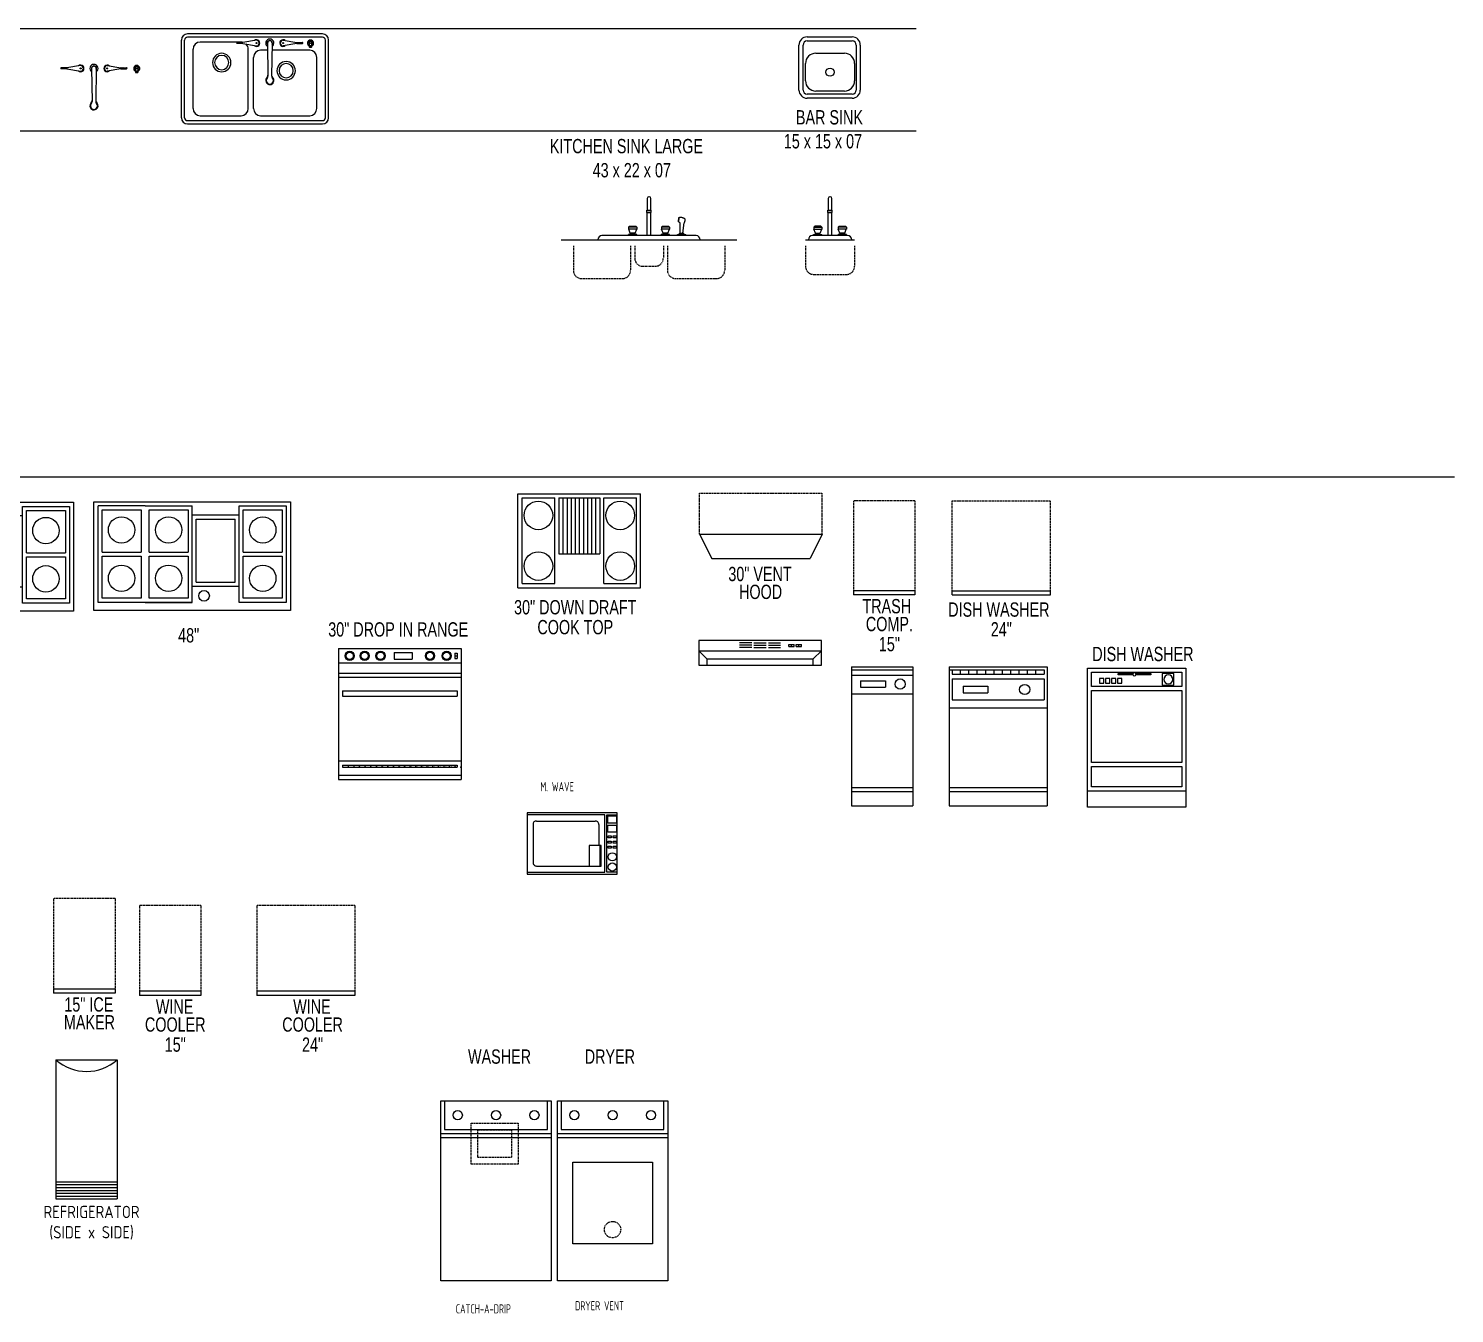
# Model space of a CAD drawing. Extents: x 6 to 544, y 54 to 376.
# Drawn here: x 195.4 to 544, y 61.6 to 375.9 of the extents above; entities that cross this region are included whole.
import ezdxf
from ezdxf.enums import TextEntityAlignment as Align

# ---------------------------------------------------------------- set-up
doc = ezdxf.new("R2010")
doc.units = 0
doc.header["$MEASUREMENT"] = 0
doc.linetypes.add('HIDDEN', pattern=[0.375, 0.25, -0.125])
doc.layers.get('0').update_dxf_attribs({"linetype": 'CONTINUOUS'})
doc.layers.add('TEXTXF', color=41, linetype='CONTINUOUS')
doc.styles.add('ANNTEXT', font='archquik.shx', dxfattribs={"width": 0.75, "bigfont": 'spec_bar.shx'})
doc.styles.add('XFINE', font='archquik.shx', dxfattribs={"bigfont": 'spec_bar.shx'})

# ---------------------------------------------------------------- blocks, each defined once
blk = doc.blocks.new('range')
for p, q in [((-657.6, 582.03), (-621.6, 582.03)), ((-657.6, 582.03), (-657.6, 555.4)), ((-656.6, 581.03), (-656.6, 557.4)), ((-656.6, 581.03), (-645.1, 581.03)), ((-655.6, 569.71), (-655.6, 580.03)), ((-655.6, 580.03), (-646.1, 580.03)), ((-646.1, 580.03), (-646.1, 569.71)), ((-645.1, 557.4), (-645.1, 581.03)), ((-645.1, 578.79), (-634.1, 578.79)), ((-634.1, 581.03), (-622.6, 581.03)), ((-634.1, 557.4), (-634.1, 581.03)), ((-633.1, 580.03), (-623.6, 580.03)), ((-633.1, 569.71), (-633.1, 580.03)), ((-623.6, 580.03), (-623.6, 569.71)), ((-622.6, 581.03), (-622.6, 557.4)), ((-621.6, 582.03), (-621.6, 555.4)), ((-644.1, 562.39), (-644.1, 577.79)), ((-644.1, 577.79), (-635.1, 577.79)), ((-635.1, 562.39), (-635.1, 577.79)), ((-655.6, 569.71), (-646.1, 569.71)), ((-655.6, 558.4), (-655.6, 568.71)), ((-655.6, 568.71), (-646.1, 568.71)), ((-646.1, 568.71), (-646.1, 558.4)), ((-633.1, 569.71), (-623.6, 569.71)), ((-633.1, 568.71), (-623.6, 568.71)), ((-633.1, 558.4), (-633.1, 568.71)), ((-623.6, 568.71), (-623.6, 558.4)), ((-645.1, 561.39), (-634.1, 561.39)), ((-644.1, 562.39), (-635.1, 562.39)), ((-646.1, 558.4), (-655.6, 558.4)), ((-623.6, 558.4), (-633.1, 558.4)), ((-621.6, 555.4), (-657.6, 555.4)), ((-656.6, 557.4), (-645.1, 557.4)), ((-656.6, 557.4), (-645.1, 557.4)), ((-622.6, 557.4), (-634.1, 557.4))]:
    blk.add_line(p, q)
for centre, radius in [((-650.85, 575.12), 3.23), ((-628.35, 575.12), 3.23), ((-650.85, 563.31), 3.23), ((-628.35, 563.31), 3.23), ((-642.21, 559.01), 1.3)]:
    blk.add_circle(centre, radius)
blk = doc.blocks.new('DISHWASHER')
at = {"linetype": 'HIDDEN'}
for p, q in [((-12, 22), (12, 22)), ((-12, 0), (-12, 22)), ((12, 0), (12, 22))]:
    blk.add_line(p, q, dxfattribs=at)
at = {"linetype": 'Continuous'}
for p, q in [((-12, 0), (12, 0)), ((-12, -1), (-12, 0)), ((12, -1), (12, 0)), ((-12, -1), (12, -1))]:
    blk.add_line(p, q, dxfattribs=at)

msp = doc.modelspace()

# ---------------------------------------------------------------- linework, layer by layer
at = {"color": 1}
for p, q in [((21.44, 375.85), (412.32, 375.85)), ((21.44, 350.85), (412.32, 350.85)), ((10.55, 266.23), (543.95, 266.23))]:
    msp.add_line(p, q, dxfattribs=at)
at = {"linetype": 'Continuous'}
for p, q in [((232.72, 354.03), (232.72, 373.03)), ((233.52, 354.03), (233.52, 373.03)), ((267.22, 374.53), (234.22, 374.53)), ((267.22, 373.73), (234.22, 373.73)), ((267.92, 354.03), (267.92, 373.03)), ((268.72, 354.03), (268.72, 373.03)), ((235.59, 356.28), (235.59, 370.78)), ((247.34, 372.53), (237.34, 372.53)), ((249.09, 356.28), (249.09, 370.78)), ((253.81, 370.53), (252.09, 370.53)), ((264.09, 370.53), (254.88, 370.53)), ((250.34, 356.28), (250.34, 368.78)), ((265.84, 356.28), (265.84, 368.78)), ((234.22, 353.33), (267.22, 353.33)), ((234.22, 352.53), (267.22, 352.53)), ((237.34, 354.53), (247.34, 354.53)), ((252.09, 354.53), (264.09, 354.53)), ((359.4, 252.2), (389.4, 252.2)), ((359.4, 252.2), (362.4, 246.2)), ((389.4, 252.2), (386.4, 246.2)), ((362.4, 246.2), (386.4, 246.2)), ((412.06, 238.33), (397.06, 238.33)), ((397.06, 238.33), (397.06, 237.33)), ((412.06, 237.33), (397.06, 237.33)), ((412.06, 238.33), (412.06, 237.33)), ((271.15, 224.21), (301.15, 224.21)), ((271.15, 224.21), (271.15, 192.21)), ((284.74, 223.23), (284.74, 221.64)), ((284.74, 223.23), (289.15, 223.23)), ((289.15, 223.23), (289.15, 221.64)), ((301.15, 224.21), (301.15, 192.21)), ((389.19, 226.16), (359.19, 226.16)), ((359.19, 226.16), (359.19, 220.16)), ((359.19, 223.66), (389.19, 223.66)), ((361.19, 221.66), (359.19, 223.66)), ((372.16, 225.61), (369.16, 225.61)), ((372.16, 225), (369.16, 225)), ((372.16, 224.44), (369.16, 224.44)), ((372.69, 225.61), (375.69, 225.61)), ((372.69, 225), (375.69, 225)), ((372.69, 224.44), (375.69, 224.44)), ((376.22, 225.61), (379.22, 225.61)), ((376.22, 225), (379.22, 225)), ((376.22, 224.44), (379.22, 224.44)), ((381.22, 225.19), (382.54, 225.19)), ((381.22, 224.69), (381.22, 225.19)), ((381.22, 224.69), (382.54, 224.69)), ((381.88, 224.69), (381.88, 225.19)), ((382.54, 224.69), (382.54, 225.19)), ((382.98, 225.19), (384.3, 225.19)), ((382.98, 224.69), (382.98, 225.19)), ((382.98, 224.69), (384.3, 224.69)), ((383.64, 224.69), (383.64, 225.19)), ((384.3, 224.69), (384.3, 225.19)), ((387.19, 221.66), (389.19, 223.66)), ((389.19, 220.16), (389.19, 226.16)), ((271.15, 220.71), (301.15, 220.71)), ((284.74, 221.64), (289.15, 221.64)), ((299.61, 223.09), (299.61, 221.77)), ((299.61, 223.09), (300.11, 223.09)), ((299.61, 222.43), (300.11, 222.43)), ((299.61, 221.77), (300.11, 221.77)), ((300.11, 223.09), (300.11, 221.77)), ((359.19, 220.16), (389.19, 220.16)), ((361.19, 221.66), (387.19, 221.66)), ((361.19, 221.66), (361.19, 220.16)), ((387.19, 220.16), (387.19, 221.66)), ((271.15, 218.21), (301.15, 218.21)), ((271.15, 217.21), (301.15, 217.21)), ((272.15, 213.84), (300.15, 213.84)), ((272.15, 213.84), (272.15, 212.59)), ((300.15, 213.84), (300.15, 212.59)), ((272.15, 212.59), (300.15, 212.59)), ((271.15, 196.71), (301.15, 196.71)), ((272.15, 195.71), (300.15, 195.71)), ((272.15, 195.71), (272.15, 195.21)), ((273.55, 196.71), (273.55, 196.71)), ((273.55, 195.21), (273.55, 195.71)), ((274.93, 196.71), (274.93, 196.71)), ((274.93, 195.21), (274.93, 195.71)), ((276.3, 196.71), (276.3, 196.71)), ((276.3, 195.21), (276.3, 195.71)), ((277.68, 196.71), (277.68, 196.71)), ((277.68, 195.21), (277.68, 195.71)), ((279.05, 196.71), (279.05, 196.71)), ((279.05, 195.21), (279.05, 195.71)), ((280.43, 196.71), (280.43, 196.71)), ((280.43, 195.21), (280.43, 195.71)), ((281.8, 196.71), (281.8, 196.71)), ((281.8, 195.21), (281.8, 195.71)), ((283.18, 196.71), (283.18, 196.71)), ((283.18, 195.21), (283.18, 195.71)), ((284.55, 196.71), (284.55, 196.71)), ((284.55, 195.21), (284.55, 195.71)), ((285.93, 196.71), (285.93, 196.71)), ((285.93, 195.21), (285.93, 195.71)), ((287.3, 196.71), (287.3, 196.71)), ((287.3, 195.21), (287.3, 195.71)), ((288.68, 196.71), (288.68, 196.71)), ((288.68, 195.21), (288.68, 195.71)), ((290.05, 196.71), (290.05, 196.71)), ((290.05, 195.21), (290.05, 195.71)), ((291.43, 196.71), (291.43, 196.71)), ((291.43, 195.21), (291.43, 195.71)), ((292.8, 196.71), (292.8, 196.71)), ((292.8, 195.21), (292.8, 195.71)), ((294.18, 196.71), (294.18, 196.71)), ((294.18, 195.21), (294.18, 195.71)), ((295.55, 196.71), (295.55, 196.71)), ((295.55, 195.21), (295.55, 195.71)), ((296.93, 196.71), (296.93, 196.71)), ((296.93, 195.21), (296.93, 195.71)), ((298.3, 196.71), (298.3, 196.71)), ((298.3, 195.21), (298.3, 195.71)), ((299.68, 196.71), (299.68, 196.71)), ((299.68, 195.21), (299.68, 195.71)), ((300.15, 195.71), (300.15, 195.21)), ((271.15, 193.21), (301.15, 193.21)), ((271.15, 192.21), (301.15, 192.21)), ((272.15, 195.21), (300.15, 195.21)), ((216.5, 140.92), (201.5, 140.92)), ((201.5, 140.92), (201.5, 139.92)), ((216.5, 139.92), (201.5, 139.92)), ((216.5, 140.92), (216.5, 139.92)), ((237.48, 140.38), (222.48, 140.38)), ((222.48, 140.38), (222.48, 139.38)), ((237.48, 140.38), (237.48, 139.38)), ((275.13, 140.38), (251.13, 140.38)), ((251.13, 140.38), (251.13, 139.38)), ((275.13, 140.38), (275.13, 139.38)), ((237.48, 139.38), (222.48, 139.38)), ((275.13, 139.38), (251.13, 139.38))]:
    msp.add_line(p, q, dxfattribs=at)
for p, q in [((385.7, 373.8), (396.7, 373.8)), ((246.24, 372.34), (246.24, 372.33)), ((247.76, 372.46), (246.36, 372.46)), ((247.76, 372.21), (246.36, 372.21)), ((251.09, 372.96), (247.76, 372.46)), ((247.76, 372.21), (251.09, 371.59)), ((253.78, 372.28), (253.89, 364.22)), ((254.9, 372.28), (254.79, 364.24)), ((257.59, 372.96), (260.92, 372.46)), ((260.92, 372.21), (257.59, 371.59)), ((260.92, 372.46), (262.32, 372.46)), ((260.92, 372.21), (262.32, 372.21)), ((262.45, 372.34), (262.45, 372.33)), ((383.7, 360.8), (383.7, 371.8)), ((384.7, 360.8), (384.7, 371.8)), ((385.7, 372.8), (396.7, 372.8)), ((387.8, 369.8), (394.8, 369.8)), ((397.7, 371.8), (397.7, 360.8)), ((398.7, 371.8), (398.7, 360.8)), ((204.76, 366.27), (203.36, 366.27)), ((204.35, 366.15), (204.35, 366.14)), ((208.1, 366.77), (204.76, 366.27)), ((210.79, 366.08), (210.9, 358.03)), ((211.91, 366.08), (211.8, 358.05)), ((214.6, 366.77), (217.93, 366.27)), ((217.93, 366.27), (219.33, 366.27)), ((218.34, 366.15), (218.34, 366.14)), ((219.45, 366.15), (219.45, 366.14)), ((385.3, 363.05), (385.3, 367.3)), ((397.3, 367.3), (397.3, 363.05)), ((204.76, 366.02), (203.36, 366.02)), ((204.76, 366.02), (208.1, 365.4)), ((217.93, 366.02), (214.6, 365.4)), ((217.93, 366.02), (219.33, 366.02)), ((396.7, 359.8), (385.7, 359.8)), ((394.8, 360.55), (387.8, 360.55)), ((396.7, 358.8), (385.7, 358.8)), ((347.1, 334.69), (347, 334.69)), ((391.35, 334.69), (391.25, 334.69)), ((346.54, 330.89), (346.54, 331.42)), ((346.54, 331.42), (347.56, 331.42)), ((346.6, 334.29), (346.6, 331.42)), ((346.6, 331.42), (347.5, 331.42)), ((346.6, 331.42), (347.5, 331.42)), ((347.5, 331.42), (347.5, 334.29)), ((347.5, 334.29), (347.5, 334.29)), ((347.56, 330.89), (347.56, 331.42)), ((390.78, 330.89), (390.78, 331.42)), ((390.78, 331.42), (391.81, 331.42)), ((390.85, 334.29), (390.85, 331.42)), ((390.85, 331.42), (391.75, 331.42)), ((390.85, 331.42), (391.75, 331.42)), ((391.75, 334.29), (391.75, 334.29)), ((391.75, 331.42), (391.75, 334.29)), ((391.81, 330.89), (391.81, 331.42)), ((346.54, 330.97), (347.56, 330.97)), ((346.54, 330.89), (347.56, 330.89)), ((346.6, 325.19), (346.6, 330.89)), ((347.5, 325.19), (347.5, 330.89)), ((354.25, 328.6), (354.37, 329.59)), ((354.25, 328.6), (354.31, 328.59)), ((354.3, 328.53), (354.44, 329.65)), ((354.3, 328.53), (354.59, 328.35)), ((354.37, 329.59), (354.43, 329.59)), ((354.44, 329.65), (354.58, 329.68)), ((354.58, 329.68), (354.72, 329.69)), ((354.69, 328.35), (354.59, 328.35)), ((354.69, 325.77), (354.69, 328.35)), ((354.72, 329.69), (354.86, 329.69)), ((354.86, 329.69), (354.99, 329.67)), ((354.99, 329.67), (355.12, 329.65)), ((355.12, 329.65), (355.24, 329.62)), ((355.24, 329.62), (355.34, 329.58)), ((355.29, 325.77), (355.63, 328.29)), ((355.34, 329.58), (355.44, 329.55)), ((355.44, 329.55), (355.52, 329.51)), ((355.52, 329.51), (355.59, 329.48)), ((355.59, 329.48), (355.64, 329.44)), ((355.7, 328.46), (355.63, 328.29)), ((355.64, 329.44), (355.69, 329.4)), ((355.69, 329.4), (355.73, 329.36)), ((355.75, 328.62), (355.7, 328.46)), ((355.73, 329.36), (355.76, 329.31)), ((355.78, 328.75), (355.75, 328.62)), ((355.76, 329.31), (355.78, 329.26)), ((355.78, 329.26), (355.8, 329.2)), ((355.8, 328.87), (355.78, 328.75)), ((355.8, 329.2), (355.81, 329.13)), ((355.81, 328.97), (355.8, 328.87)), ((355.81, 329.13), (355.81, 329.06)), ((355.81, 329.06), (355.81, 328.97)), ((390.78, 330.97), (391.81, 330.97)), ((390.78, 330.89), (391.81, 330.89)), ((390.85, 325.19), (390.85, 330.89)), ((391.75, 325.19), (391.75, 330.89)), ((358.55, 325.19), (335.55, 325.19)), ((342.02, 325.21), (342.02, 325.44)), ((344.08, 325.44), (342.02, 325.44)), ((342.06, 327.27), (342.31, 327.52)), ((342.06, 327.27), (342.06, 326.77)), ((344.04, 327.27), (342.06, 327.27)), ((344.04, 326.77), (342.06, 326.77)), ((342.47, 325.77), (342.07, 326.77)), ((342.31, 327.52), (343.79, 327.52)), ((343.63, 325.77), (342.47, 325.77)), ((342.52, 325.44), (342.52, 325.77)), ((343.58, 325.44), (343.58, 325.77)), ((343.63, 325.77), (344.03, 326.77)), ((344.04, 327.27), (343.79, 327.52)), ((344.04, 327.27), (344.04, 326.77)), ((344.08, 325.21), (344.08, 325.44)), ((352.08, 325.44), (350.02, 325.44)), ((350.02, 325.21), (350.02, 325.44)), ((350.06, 327.27), (350.31, 327.52)), ((350.06, 327.27), (350.06, 326.77)), ((352.04, 327.27), (350.06, 327.27)), ((352.04, 326.77), (350.06, 326.77)), ((350.47, 325.77), (350.07, 326.77)), ((350.31, 327.52), (351.79, 327.52)), ((351.63, 325.77), (350.47, 325.77)), ((350.52, 325.44), (350.52, 325.77)), ((351.58, 325.44), (351.58, 325.77)), ((351.63, 325.77), (352.03, 326.77)), ((352.04, 327.27), (351.79, 327.52)), ((352.04, 327.27), (352.04, 326.77)), ((352.08, 325.21), (352.08, 325.44)), ((354.02, 325.19), (354.02, 325.44)), ((354.02, 325.44), (356.08, 325.44)), ((354.52, 325.44), (354.52, 325.77)), ((354.52, 325.77), (355.58, 325.77)), ((355.58, 325.44), (355.58, 325.77)), ((356.08, 325.19), (356.08, 325.44)), ((395.59, 325.19), (387, 325.19)), ((387.26, 325.44), (389.33, 325.44)), ((387.26, 325.21), (387.26, 325.44)), ((387.31, 327.27), (387.56, 327.52)), ((387.31, 327.27), (387.31, 326.77)), ((387.31, 327.27), (389.29, 327.27)), ((387.31, 326.77), (389.29, 326.77)), ((387.72, 325.77), (387.32, 326.77)), ((389.04, 327.52), (387.56, 327.52)), ((387.72, 325.77), (388.88, 325.77)), ((387.76, 325.44), (387.76, 325.77)), ((388.83, 325.44), (388.83, 325.77)), ((388.88, 325.77), (389.28, 326.77)), ((389.29, 327.27), (389.04, 327.52)), ((389.29, 327.27), (389.29, 326.77)), ((389.33, 325.21), (389.33, 325.44)), ((395.33, 325.44), (393.26, 325.44)), ((393.26, 325.21), (393.26, 325.44)), ((393.31, 327.27), (393.56, 327.52)), ((393.31, 327.27), (393.31, 326.77)), ((395.29, 327.27), (393.31, 327.27)), ((395.29, 326.77), (393.31, 326.77)), ((393.72, 325.77), (393.32, 326.77)), ((393.56, 327.52), (395.04, 327.52)), ((394.88, 325.77), (393.72, 325.77)), ((393.76, 325.44), (393.76, 325.77)), ((394.83, 325.44), (394.83, 325.77)), ((394.88, 325.77), (395.28, 326.77)), ((395.29, 327.27), (395.04, 327.52)), ((395.29, 327.27), (395.29, 326.77)), ((395.33, 325.21), (395.33, 325.44)), ((325.55, 324.19), (368.55, 324.19)), ((385.3, 324.19), (397.3, 324.19)), ((315, 239.08), (315, 262.08)), ((315, 262.08), (345, 262.08)), ((345, 239.08), (345, 262.08)), ((211.36, 260.11), (259.36, 260.11)), ((211.36, 233.49), (211.36, 260.11)), ((212.36, 235.49), (212.36, 259.11)), ((223.86, 259.11), (212.36, 259.11)), ((213.36, 258.11), (222.86, 258.11)), ((213.36, 247.8), (213.36, 258.11)), ((222.86, 258.11), (222.86, 247.8)), ((223.86, 259.11), (235.36, 259.11)), ((224.86, 258.11), (234.36, 258.11)), ((224.86, 247.8), (224.86, 258.11)), ((234.36, 258.11), (234.36, 247.8)), ((235.36, 235.49), (235.36, 259.11)), ((246.86, 235.49), (246.86, 259.11)), ((246.86, 259.11), (258.36, 259.11)), ((247.86, 258.11), (257.36, 258.11)), ((247.86, 247.8), (247.86, 258.11)), ((257.36, 258.11), (257.36, 247.8)), ((258.36, 259.11), (258.36, 235.49)), ((259.36, 260.11), (259.36, 233.49)), ((316, 240.08), (316, 261.08)), ((316, 261.08), (324, 261.08)), ((324, 240.08), (324, 261.08)), ((325, 261.08), (325, 247.39)), ((325, 261.08), (335, 261.08)), ((326, 261.08), (326, 247.39)), ((327, 261.08), (327, 247.39)), ((328, 261.08), (328, 247.39)), ((329, 261.08), (329, 247.39)), ((330, 261.08), (330, 247.39)), ((331, 261.08), (331, 247.39)), ((332, 261.08), (332, 247.39)), ((333, 261.08), (333, 247.39)), ((334, 261.08), (334, 247.39)), ((335, 261.08), (335, 247.39)), ((336, 240.08), (336, 261.08)), ((336, 261.08), (344, 261.08)), ((344, 240.08), (344, 261.08)), ((235.36, 256.88), (246.86, 256.88)), ((236.36, 255.88), (245.86, 255.88)), ((236.36, 240.48), (236.36, 255.88)), ((245.86, 240.48), (245.86, 255.88)), ((213.36, 247.8), (222.86, 247.8)), ((224.86, 247.8), (234.36, 247.8)), ((247.86, 247.8), (257.36, 247.8)), ((213.36, 246.8), (222.86, 246.8)), ((213.36, 236.49), (213.36, 246.8)), ((222.86, 246.8), (222.86, 236.49)), ((224.86, 246.8), (234.36, 246.8)), ((224.86, 236.49), (224.86, 246.8)), ((234.36, 246.8), (234.36, 236.49)), ((247.86, 236.49), (247.86, 246.8)), ((247.86, 246.8), (257.36, 246.8)), ((257.36, 246.8), (257.36, 236.49)), ((325, 247.39), (335, 247.39)), ((235.36, 239.48), (246.86, 239.48)), ((236.36, 240.48), (245.86, 240.48)), ((315, 239.08), (345, 239.08)), ((316, 240.08), (324, 240.08)), ((336, 240.08), (344, 240.08)), ((223.86, 235.49), (212.36, 235.49)), ((223.86, 235.49), (212.36, 235.49)), ((235.36, 235.49), (212.36, 235.49)), ((222.86, 236.49), (213.36, 236.49)), ((223.86, 235.49), (235.36, 235.49)), ((223.86, 235.49), (235.36, 235.49)), ((234.36, 236.49), (224.86, 236.49)), ((258.36, 235.49), (246.86, 235.49)), ((257.36, 236.49), (247.86, 236.49)), ((259.36, 233.49), (211.36, 233.49)), ((396.52, 219.71), (396.52, 185.71)), ((396.52, 219.71), (411.52, 219.71)), ((411.52, 219.71), (411.52, 185.71)), ((420.41, 219.71), (444.41, 219.71)), ((420.41, 219.71), (420.41, 185.71)), ((444.41, 219.71), (444.41, 185.71)), ((396.52, 218.96), (411.52, 218.96)), ((396.52, 217.66), (411.52, 217.66)), ((398.77, 216.34), (404.82, 216.34)), ((398.77, 216.34), (398.77, 214.73)), ((404.82, 216.34), (404.82, 214.73)), ((420.41, 218.96), (443.66, 218.96)), ((421.16, 218.96), (421.16, 217.96)), ((421.16, 217.96), (443.66, 217.96)), ((421.16, 216.76), (443.66, 216.76)), ((421.16, 216.76), (421.16, 211.64)), ((423.21, 217.96), (423.21, 218.96)), ((425.25, 217.96), (425.25, 218.96)), ((427.3, 217.96), (427.3, 218.96)), ((429.35, 217.96), (429.35, 218.96)), ((431.39, 217.96), (431.39, 218.96)), ((433.44, 217.96), (433.44, 218.96)), ((435.48, 217.96), (435.48, 218.96)), ((437.53, 217.96), (437.53, 218.96)), ((439.57, 217.96), (439.57, 218.96)), ((441.62, 217.96), (441.62, 218.96)), ((443.66, 218.96), (443.66, 217.96)), ((443.66, 216.76), (443.66, 211.64)), ((454.26, 219.43), (478.26, 219.43)), ((454.26, 185.43), (454.26, 219.43)), ((455.24, 218.44), (477.28, 218.44)), ((455.24, 214.96), (455.24, 218.44)), ((457.14, 216.85), (457.14, 215.73)), ((458.24, 216.85), (457.14, 216.85)), ((458.24, 215.73), (458.24, 216.85)), ((459.71, 216.85), (458.61, 216.85)), ((458.61, 216.85), (458.61, 215.73)), ((459.71, 215.73), (459.71, 216.85)), ((461.18, 216.85), (460.08, 216.85)), ((460.08, 216.85), (460.08, 215.73)), ((461.18, 215.73), (461.18, 216.85)), ((462.65, 216.85), (461.55, 216.85)), ((461.55, 216.85), (461.55, 215.73)), ((461.7, 218.08), (465.36, 218.08)), ((461.7, 217.74), (461.7, 218.08)), ((465.36, 217.74), (461.7, 217.74)), ((462.65, 215.73), (462.65, 216.85)), ((466.06, 218.08), (469.72, 218.08)), ((469.72, 217.74), (466.06, 217.74)), ((469.72, 218.08), (469.72, 217.74)), ((475.36, 218.08), (472.47, 218.08)), ((472.47, 218.08), (472.47, 215.21)), ((475.36, 215.21), (475.36, 218.08)), ((477.28, 218.44), (477.28, 214.96)), ((478.26, 219.43), (478.26, 185.43)), ((396.52, 213.16), (411.52, 213.16)), ((398.77, 214.73), (404.82, 214.73)), ((423.86, 215), (429.91, 215)), ((423.86, 215), (423.86, 213.39)), ((423.86, 213.39), (429.91, 213.39)), ((429.91, 215), (429.91, 213.39)), ((477.28, 214.96), (455.24, 214.96)), ((455.24, 213.97), (477.28, 213.97)), ((455.24, 196.35), (455.24, 213.97)), ((457.14, 215.73), (458.24, 215.73)), ((458.61, 215.73), (459.71, 215.73)), ((460.08, 215.73), (461.18, 215.73)), ((461.55, 215.73), (462.65, 215.73)), ((472.47, 215.21), (475.36, 215.21)), ((477.28, 213.97), (477.28, 196.35)), ((420.41, 209.71), (444.41, 209.71)), ((421.16, 211.64), (443.66, 211.64)), ((477.28, 196.35), (455.24, 196.35)), ((455.24, 195.36), (477.28, 195.36)), ((455.24, 190.39), (455.24, 195.36)), ((477.28, 195.36), (477.28, 190.39)), ((396.52, 190.21), (411.52, 190.21)), ((396.52, 189.21), (411.52, 189.21)), ((420.41, 190.21), (444.41, 190.21)), ((420.41, 189.21), (444.41, 189.21)), ((454.26, 189.4), (478.26, 189.4)), ((477.28, 190.39), (455.24, 190.39)), ((396.52, 185.71), (411.52, 185.71)), ((420.41, 185.71), (444.41, 185.71)), ((478.26, 185.43), (454.26, 185.43)), ((317.26, 184.01), (317.26, 169.01)), ((339.26, 184.01), (317.26, 184.01)), ((336.26, 183.51), (317.26, 183.51)), ((319.57, 182.01), (333.88, 182.01)), ((336.26, 169.51), (336.26, 183.51)), ((336.76, 169.51), (336.76, 183.51)), ((336.76, 183.51), (339.26, 183.51)), ((337.01, 183.26), (339.07, 183.26)), ((337.01, 181.51), (337.01, 183.26)), ((339.07, 181.51), (337.01, 181.51)), ((339.07, 183.26), (339.07, 181.51)), ((339.26, 169.01), (339.26, 184.01)), ((318.7, 181.13), (318.7, 171.94)), ((334.76, 181.13), (334.76, 176.01)), ((337.01, 179.26), (337.01, 181.01)), ((337.01, 181.01), (339.07, 181.01)), ((339.07, 179.26), (337.01, 179.26)), ((337.07, 177.88), (337.07, 178.38)), ((337.07, 178.38), (337.82, 178.38)), ((337.82, 177.88), (337.07, 177.88)), ((337.82, 178.38), (337.82, 177.88)), ((338.32, 177.88), (338.32, 178.38)), ((338.32, 178.38), (339.07, 178.38)), ((339.07, 177.88), (338.32, 177.88)), ((339.07, 181.01), (339.07, 179.26)), ((339.07, 178.38), (339.07, 177.88)), ((335.38, 176.01), (332.38, 176.01)), ((332.38, 176.01), (332.38, 171.01)), ((335.13, 171.01), (335.13, 176.01)), ((335.38, 171.01), (335.38, 176.01)), ((337.07, 176.63), (337.07, 177.13)), ((337.07, 177.13), (337.82, 177.13)), ((337.82, 176.63), (337.07, 176.63)), ((337.07, 175.38), (337.07, 175.88)), ((337.07, 175.88), (337.82, 175.88)), ((337.82, 175.38), (337.07, 175.38)), ((337.82, 177.13), (337.82, 176.63)), ((337.82, 175.88), (337.82, 175.38)), ((338.32, 176.63), (338.32, 177.13)), ((338.32, 177.13), (339.07, 177.13)), ((339.07, 176.63), (338.32, 176.63)), ((338.32, 175.38), (338.32, 175.88)), ((338.32, 175.88), (339.07, 175.88)), ((339.07, 175.38), (338.32, 175.38)), ((339.07, 177.13), (339.07, 176.63)), ((339.07, 175.88), (339.07, 175.38)), ((319.57, 171.01), (333.88, 171.01)), ((332.38, 171.01), (335.38, 171.01)), ((317.26, 169.51), (336.26, 169.51)), ((317.26, 169.01), (339.26, 169.01)), ((339.26, 169.51), (336.76, 169.51)), ((202.05, 123.59), (202.05, 89.59)), ((202.05, 123.59), (217.05, 123.59)), ((217.05, 123.59), (217.05, 89.59)), ((296.16, 113.59), (323.16, 113.59)), ((296.16, 69.59), (296.16, 113.59)), ((297.06, 113.59), (297.06, 106.59)), ((322.26, 106.59), (322.26, 113.59)), ((323.16, 113.59), (323.16, 69.59)), ((324.64, 69.59), (324.64, 113.59)), ((324.64, 113.59), (351.64, 113.59)), ((325.58, 113.59), (325.58, 106.59)), ((350.7, 106.59), (350.7, 113.59)), ((351.64, 113.59), (351.64, 69.59)), ((296.16, 105.59), (323.16, 105.59)), ((296.16, 104.59), (323.16, 104.59)), ((297.06, 106.59), (322.26, 106.59)), ((324.64, 105.59), (351.64, 105.59)), ((324.64, 104.59), (351.64, 104.59)), ((325.58, 106.59), (350.7, 106.59)), ((328.39, 98.59), (347.89, 98.59)), ((328.39, 78.59), (328.39, 98.59)), ((347.89, 98.59), (347.89, 78.59)), ((202.05, 93.79), (217.05, 93.79)), ((202.05, 93.09), (217.05, 93.09)), ((202.05, 92.39), (217.05, 92.39)), ((202.05, 91.69), (217.05, 91.69)), ((202.05, 90.99), (217.05, 90.99)), ((202.05, 90.99), (217.05, 90.99)), ((202.05, 90.29), (217.05, 90.29)), ((202.05, 89.59), (217.05, 89.59)), ((347.89, 78.59), (328.39, 78.59)), ((323.16, 69.59), (296.16, 69.59)), ((351.64, 69.59), (324.64, 69.59))]:
    msp.add_line(p, q)
at = {"linetype": 'HIDDEN'}
for p, q in [((328.55, 322.69), (328.55, 316.69)), ((342.55, 322.69), (342.55, 316.69)), ((343.55, 322.69), (343.55, 319.69)), ((350.55, 322.69), (350.55, 319.69)), ((351.55, 322.69), (351.55, 316.69)), ((365.55, 322.69), (365.55, 316.69)), ((385.3, 322.69), (385.3, 317.69)), ((397.3, 322.69), (397.3, 317.69)), ((345.55, 317.69), (348.55, 317.69)), ((330.55, 314.69), (340.55, 314.69)), ((353.55, 314.69), (363.55, 314.69)), ((387.3, 315.69), (395.3, 315.69)), ((359.4, 262.2), (389.4, 262.2)), ((359.4, 252.2), (359.4, 262.2)), ((389.4, 252.2), (389.4, 262.2)), ((397.06, 260.33), (397.06, 238.33)), ((412.06, 260.33), (397.06, 260.33)), ((412.06, 260.33), (412.06, 238.33)), ((201.5, 163.11), (201.5, 140.92)), ((216.5, 163.11), (201.5, 163.11)), ((216.5, 163.11), (216.5, 140.92)), ((237.48, 161.38), (222.48, 161.38)), ((222.48, 161.38), (222.48, 140.38)), ((237.48, 161.38), (237.48, 140.38)), ((251.13, 161.38), (251.13, 140.38)), ((275.13, 161.38), (251.13, 161.38)), ((275.13, 161.38), (275.13, 140.38)), ((303.55, 108.09), (315.05, 108.09)), ((303.55, 98.09), (303.55, 108.09)), ((315.05, 108.09), (315.05, 98.09)), ((305.18, 106.46), (313.43, 106.46)), ((305.18, 99.71), (305.18, 106.46)), ((313.43, 106.46), (313.43, 99.71)), ((315.05, 98.09), (303.55, 98.09)), ((313.43, 99.71), (305.18, 99.71))]:
    msp.add_line(p, q, dxfattribs=at)
for centre, radius in [((251.09, 372.28), 0.123), ((257.59, 372.28), 0.123), ((208.1, 366.08), 0.123), ((214.6, 366.08), 0.123), ((391.3, 365.18), 1), ((320, 256.76), 3.5), ((340, 256.76), 3.5), ((218.11, 253.21), 3.23), ((229.61, 253.21), 3.23), ((252.61, 253.21), 3.23), ((320, 244.38), 3.5), ((340, 244.38), 3.5), ((218.11, 241.39), 3.23), ((229.61, 241.39), 3.23), ((252.61, 241.39), 3.23), ((238.26, 237.1), 1.3), ((273.87, 222.43), 0.884), ((277.52, 222.43), 0.884), ((281.41, 222.43), 0.884), ((293.5, 222.43), 0.884), ((297.56, 222.43), 0.884), ((408.45, 215.53), 1.25), ((438.88, 214.2), 1.25), ((338.07, 173.26), 1), ((338.07, 170.76), 1), ((300.29, 110.09), 1.12), ((309.66, 110.09), 1.12), ((319.03, 110.09), 1.12), ((328.77, 110.09), 1.12), ((338.14, 110.09), 1.12), ((347.51, 110.09), 1.12)]:
    msp.add_circle(centre, radius)
at = {"linetype": 'Continuous'}
for centre in [(273.87, 222.43), (277.52, 222.43), (281.41, 222.43), (293.5, 222.43), (297.56, 222.43)]:
    msp.add_circle(centre, 1.12, dxfattribs=at)
at = {"linetype": 'HIDDEN'}
msp.add_circle((338.12, 82.1), 2, dxfattribs=at)
at = {"linetype": 'Continuous'}
for centre, radius, start, end in [((234.22, 373.03), 1.5, 90, 180), ((234.22, 373.03), 0.7, 90, 180), ((267.22, 373.03), 1.5, 0, 90), ((267.22, 373.03), 0.7, 0, 90), ((237.34, 370.78), 1.75, 90, 180), ((242.59, 367.53), 2.25, 0, 180), ((247.34, 370.78), 1.75, 74.9372, 90), ((247.34, 370.78), 1.75, 0, 47.6713), ((252.09, 368.78), 1.75, 90, 180), ((264.09, 368.78), 1.75, 0, 90), ((242.59, 367.53), 2.25, 180, 0), ((242.59, 367.53), 1.75, 0, 180), ((242.59, 367.53), 1.75, 180, 0), ((258.34, 365.53), 2.25, 0, 180), ((258.34, 365.53), 1.75, 0, 180), ((258.34, 365.53), 2.25, 180, 0), ((258.34, 365.53), 1.75, 180, 0), ((237.34, 356.28), 1.75, 180, 270), ((247.34, 356.28), 1.75, 270, 360), ((252.09, 356.28), 1.75, 180, 270), ((264.09, 356.28), 1.75, 270, 360), ((234.22, 354.03), 1.5, 180, 270), ((234.22, 354.03), 0.7, 180, 270), ((267.22, 354.03), 1.5, 270, 0), ((267.22, 354.03), 0.7, 270, 0)]:
    msp.add_arc(centre, radius, start, end, dxfattribs=at)
for centre, radius, start, end in [((251.09, 372.28), 0.81, 228.6958, 129.4443), ((254.34, 372.28), 1, 304.0558, 235.9442), ((257.59, 372.28), 0.81, 50.5557, 311.3042), ((264.3, 372.28), 0.75, 297.4171, 242.5829), ((385.7, 371.8), 2, 90, 180), ((396.7, 371.8), 2, 0, 90), ((246.36, 372.34), 0.123, 90, 180), ((246.36, 372.33), 0.123, 180, 270), ((251.09, 372.28), 0.685, 270, 90), ((254.34, 372.28), 0.625, 333.6372, 206.3628), ((254.34, 372.28), 0.56, 0, 180), ((257.59, 372.28), 0.685, 90, 270), ((262.32, 372.34), 0.123, 0, 90), ((262.32, 372.33), 0.123, 270, 0), ((264.3, 372.28), 0.438, 147.2187, 212.7344), ((264.3, 372.33), 0.413, 8.8848, 171.1152), ((264.05, 372.43), 0.167, 195.1324, 221.4237), ((265.39, 372.2), 1.47, 177.0639, 192.0662), ((264.3, 372.28), 0.375, 359.9641, 180.0359), ((264.3, 371.92), 0.363, 8.4869, 171.5131), ((266.22, 371.75), 2.27, 176.2485, 188.2535), ((264.08, 371.42), 0.101, 142.7664, 180), ((264.08, 371.42), 0.101, 180, 217.2336), ((264.08, 371.42), 0.0893, 142.7664, 180), ((264.08, 371.42), 0.0893, 180, 217.2336), ((264.18, 371.34), 0.236, 118.5922, 142.7664), ((264.18, 371.5), 0.236, 217.2336, 241.4078), ((264.18, 371.34), 0.223, 118.5922, 142.7664), ((264.08, 371.42), 0.0671, 142.7664, 180), ((264.08, 371.42), 0.0671, 180, 217.2336), ((264.18, 371.5), 0.223, 217.2336, 241.4078), ((264.18, 371.34), 0.201, 118.5922, 142.7664), ((264.18, 371.5), 0.201, 217.2336, 241.4078), ((264.25, 371.21), 0.384, 102.722, 118.5922), ((264.25, 371.63), 0.384, 241.4078, 257.278), ((264.25, 371.21), 0.372, 102.722, 118.5922), ((264.25, 371.63), 0.372, 241.4078, 257.278), ((264.25, 371.21), 0.35, 102.722, 118.5922), ((264.25, 371.63), 0.35, 241.4078, 257.278), ((264.3, 371), 0.596, 90, 102.722), ((264.3, 371), 0.584, 90, 102.722), ((264.3, 371.84), 0.584, 257.278, 270), ((264.3, 371.84), 0.596, 257.278, 270), ((264.3, 371), 0.562, 90, 102.722), ((264.3, 371.84), 0.562, 257.278, 270), ((264.3, 371), 0.596, 77.278, 90), ((264.3, 371), 0.584, 77.278, 90), ((264.3, 371), 0.562, 77.278, 90), ((264.3, 371.84), 0.562, 270, 282.722), ((264.3, 371.84), 0.584, 270, 282.722), ((264.3, 371.84), 0.596, 270, 282.722), ((264.35, 371.21), 0.35, 61.4078, 77.278), ((264.35, 371.63), 0.35, 282.722, 298.5922), ((264.35, 371.21), 0.384, 61.4078, 77.278), ((264.35, 371.21), 0.372, 61.4078, 77.278), ((264.35, 371.63), 0.372, 282.722, 298.5922), ((264.35, 371.63), 0.384, 282.722, 298.5922), ((264.42, 371.34), 0.201, 37.2336, 61.4078), ((264.42, 371.5), 0.201, 298.5922, 322.7664), ((264.42, 371.34), 0.236, 37.2336, 61.4078), ((264.42, 371.34), 0.223, 37.2336, 61.4078), ((264.42, 371.5), 0.223, 298.5922, 322.7664), ((264.42, 371.5), 0.236, 298.5922, 322.7664), ((264.53, 371.42), 0.0671, 0, 37.2336), ((264.53, 371.42), 0.0671, 322.7664, 0), ((264.53, 371.42), 0.0893, 0, 37.2336), ((264.53, 371.42), 0.0893, 322.7664, 360), ((264.53, 371.42), 0.101, 0, 37.2336), ((264.53, 371.42), 0.101, 322.7664, 0), ((262.38, 371.75), 2.27, 351.7465, 3.7515), ((263.21, 372.2), 1.47, 347.9338, 2.9361), ((264.3, 372.28), 0.438, 327.2656, 32.7813), ((264.55, 372.43), 0.167, 318.5763, 344.8676), ((385.7, 371.8), 1, 90, 180), ((387.8, 367.3), 2.5, 90, 180), ((394.8, 367.3), 2.5, 0, 90), ((396.7, 371.8), 1, 0, 90), ((203.36, 366.15), 0.123, 90, 180), ((203.36, 366.14), 0.123, 180, 270), ((204.23, 366.15), 0.123, 0, 90), ((204.23, 366.14), 0.123, 270, 0), ((204.86, 366.14), 0.157, 127.3247, 232.6753), ((208.1, 366.08), 0.81, 228.6958, 129.4443), ((208.1, 366.08), 0.685, 270, 90), ((211.35, 366.08), 1, 304.0558, 235.9442), ((211.35, 366.08), 0.625, 333.6372, 206.3628), ((211.35, 366.08), 0.56, 0, 180), ((214.6, 366.08), 0.81, 50.5557, 311.3042), ((214.6, 366.08), 0.685, 90, 270), ((217.83, 366.14), 0.157, 307.3247, 52.6753), ((218.46, 366.15), 0.123, 90, 180), ((218.46, 366.14), 0.123, 180, 270), ((219.33, 366.15), 0.123, 0, 90), ((219.33, 366.14), 0.123, 270, 0), ((221.81, 366.08), 0.75, 297.4171, 242.5829), ((221.81, 366.08), 0.438, 147.2187, 212.7344), ((221.81, 366.13), 0.413, 8.8848, 171.1152), ((221.56, 366.24), 0.167, 195.1324, 221.4237), ((221.81, 366.08), 0.375, 359.9641, 180.0359), ((222.89, 366.01), 1.47, 177.0639, 192.0662), ((221.81, 365.73), 0.363, 8.4869, 171.5131), ((220.72, 366.01), 1.47, 347.9338, 2.9361), ((221.81, 366.08), 0.438, 327.2656, 32.7813), ((222.05, 366.24), 0.167, 318.5763, 344.8676), ((223.73, 365.55), 2.27, 176.2485, 188.2535), ((221.58, 365.23), 0.101, 142.7664, 180), ((221.58, 365.23), 0.101, 180, 217.2336), ((221.58, 365.23), 0.0893, 142.7664, 180), ((221.58, 365.23), 0.0893, 180, 217.2336), ((221.69, 365.15), 0.236, 118.5922, 142.7664), ((221.69, 365.31), 0.236, 217.2336, 241.4078), ((221.69, 365.15), 0.223, 118.5922, 142.7664), ((221.58, 365.23), 0.0671, 142.7664, 180), ((221.58, 365.23), 0.0671, 180, 217.2336), ((221.69, 365.31), 0.223, 217.2336, 241.4078), ((221.69, 365.15), 0.201, 118.5922, 142.7664), ((221.69, 365.31), 0.201, 217.2336, 241.4078), ((221.76, 365.02), 0.384, 102.722, 118.5922), ((221.76, 365.02), 0.372, 102.722, 118.5922), ((221.76, 365.44), 0.372, 241.4078, 257.278), ((221.76, 365.44), 0.384, 241.4078, 257.278), ((221.76, 365.02), 0.35, 102.722, 118.5922), ((221.76, 365.44), 0.35, 241.4078, 257.278), ((221.81, 364.81), 0.596, 90, 102.722), ((221.81, 365.65), 0.596, 257.278, 270), ((221.81, 364.81), 0.584, 90, 102.722), ((221.81, 364.81), 0.562, 90, 102.722), ((221.81, 365.65), 0.562, 257.278, 270), ((221.81, 365.65), 0.584, 257.278, 270), ((221.81, 364.81), 0.596, 77.278, 90), ((221.81, 364.81), 0.584, 77.278, 90), ((221.81, 364.81), 0.562, 77.278, 90), ((221.81, 365.65), 0.562, 270, 282.722), ((221.81, 365.65), 0.584, 270, 282.722), ((221.81, 365.65), 0.596, 270, 282.722), ((221.85, 365.02), 0.372, 61.4078, 77.278), ((221.85, 365.02), 0.35, 61.4078, 77.278), ((221.85, 365.44), 0.35, 282.722, 298.5922), ((221.85, 365.44), 0.372, 282.722, 298.5922), ((221.85, 365.02), 0.384, 61.4078, 77.278), ((221.85, 365.44), 0.384, 282.722, 298.5922), ((221.92, 365.15), 0.201, 37.2336, 61.4078), ((221.92, 365.31), 0.201, 298.5922, 322.7664), ((221.92, 365.15), 0.223, 37.2336, 61.4078), ((221.92, 365.31), 0.223, 298.5922, 322.7664), ((221.92, 365.15), 0.236, 37.2336, 61.4078), ((221.92, 365.31), 0.236, 298.5922, 322.7664), ((222.03, 365.23), 0.0671, 0, 37.2336), ((222.03, 365.23), 0.0671, 322.7664, 0), ((222.03, 365.23), 0.0893, 0, 37.2336), ((222.03, 365.23), 0.0893, 322.7664, 360), ((222.03, 365.23), 0.101, 0, 37.2336), ((222.03, 365.23), 0.101, 322.7664, 0), ((219.89, 365.55), 2.27, 351.7465, 3.7515), ((254.35, 363.14), 0.992, 134.1329, 46.8284), ((254.35, 363.14), 0.867, 138.4732, 42.6424), ((253.14, 364.39), 0.75, 314.1329, 0.7827), ((253.14, 364.21), 0.75, 318.4732, 0.7827), ((255.54, 364.41), 0.75, 179.2173, 226.8284), ((255.54, 364.23), 0.75, 179.2173, 222.6424), ((387.8, 363.05), 2.5, 180, 270), ((394.8, 363.05), 2.5, 270, 0), ((385.7, 360.8), 2, 180, 270), ((385.7, 360.8), 1, 180, 270), ((396.7, 360.8), 2, 270, 0), ((396.7, 360.8), 1, 270, 0), ((211.36, 356.95), 0.992, 134.1329, 46.8284), ((211.36, 356.95), 0.867, 138.4732, 42.6424), ((210.14, 358.2), 0.75, 314.1329, 0.7827), ((210.15, 358.02), 0.75, 318.4732, 0.7827), ((212.55, 358.22), 0.75, 179.2173, 226.8284), ((212.55, 358.04), 0.75, 179.2173, 222.6424), ((347, 334.29), 0.4, 90, 180), ((347.1, 334.29), 0.4, 0, 90), ((391.25, 334.29), 0.4, 90, 180), ((391.35, 334.29), 0.4, 0, 90), ((335.55, 324.19), 1, 90, 180), ((358.55, 324.19), 1, 0, 90), ((387, 324.19), 1, 90, 180), ((395.59, 324.19), 1, 0, 90), ((319.48, 181.23), 0.787, 83.1654, 186.8346), ((333.98, 181.23), 0.787, 353.1654, 96.8346), ((319.57, 171.88), 0.877, 176.0501, 270), ((209.55, 132.13), 11.36, 228.706, 311.294)]:
    msp.add_arc(centre, radius, start, end)
at = {"linetype": 'HIDDEN'}
for centre, start, end in [((345.55, 319.69), 180, 270), ((348.55, 319.69), 270, 0), ((387.3, 317.69), 180, 270), ((395.3, 317.69), 270, 0), ((330.55, 316.69), 180, 270), ((340.55, 316.69), 270, 0), ((353.55, 316.69), 180, 270), ((363.55, 316.69), 270, 0)]:
    msp.add_arc(centre, 2, start, end, dxfattribs=at)
at = {"extrusion": (0, 0, -1)}
for centre, major_axis in [((465.71, 217.91), (0, 0.397)), ((473.99, 216.65), (0, 1.09))]:
    msp.add_ellipse(centre, major_axis=major_axis, ratio=0.986366, dxfattribs=at)
for p in [(423.21, 217.96), (425.25, 217.96), (427.3, 217.96), (429.35, 217.96), (431.39, 217.96), (433.44, 217.96), (435.48, 217.96), (437.53, 217.96), (439.57, 217.96), (441.62, 217.96)]:
    msp.add_point(p)
at = {"linetype": 'Continuous'}
for p in [(273.55, 195.21), (274.93, 195.21), (274.95, 195.21), (276.3, 195.21), (276.33, 195.21), (276.35, 195.21), (277.68, 195.21), (277.7, 195.21), (277.73, 195.21), (277.75, 195.21), (279.05, 195.21), (279.08, 195.21), (279.1, 195.21), (279.15, 195.21), (280.43, 195.21), (280.45, 195.21), (280.48, 195.21), (280.55, 195.21), (281.8, 195.21), (281.83, 195.21), (281.85, 195.21), (281.95, 195.21), (283.18, 195.21), (283.2, 195.21), (283.23, 195.21), (283.35, 195.21), (284.55, 195.21), (284.58, 195.21), (284.6, 195.21), (284.75, 195.21), (285.93, 195.21), (285.95, 195.21), (285.98, 195.21), (286.15, 195.21), (287.3, 195.21), (287.33, 195.21), (287.35, 195.21), (287.55, 195.21), (288.68, 195.21), (288.7, 195.21), (288.73, 195.21), (288.95, 195.21), (290.05, 195.21), (290.08, 195.21), (290.1, 195.21), (290.35, 195.21), (291.43, 195.21), (291.45, 195.21), (291.48, 195.21), (291.75, 195.21), (292.8, 195.21), (292.83, 195.21), (292.85, 195.21), (293.15, 195.21), (294.18, 195.21), (294.2, 195.21), (294.23, 195.21), (294.55, 195.21), (295.55, 195.21), (295.58, 195.21), (295.6, 195.21), (295.95, 195.21), (296.93, 195.21), (296.95, 195.21), (296.98, 195.21), (297.35, 195.21), (298.3, 195.21), (298.33, 195.21), (298.35, 195.21), (298.75, 195.21), (299.68, 195.21), (299.7, 195.21), (299.73, 195.21), (301.08, 195.21), (301.1, 195.21)]:
    msp.add_point(p, dxfattribs=at)

# ---------------------------------------------------------------- block references
for name, p in [('range', (827.96, -322.06)), ('DISHWASHER', (433.16, 238.33))]:
    msp.add_blockref(name, p)

# ---------------------------------------------------------------- texts
at = {"width": 0.75}
for s, p in [('BAR SINK', (382.96, 352.38)), ('KITCHEN SINK LARGE', (322.8, 345.34)), ('15 x 15 x 07', (380, 346.53)), ('43 x 22 x 07', (333.27, 339.45)), ('DISH WASHER', (420.19, 231.99)), ('DISH WASHER', (455.4, 221.12))]:
    msp.add_text(s, height=3.5, dxfattribs=at).set_placement(p)
for s, p in [('30" VENT', (374.18, 240.69)), ('HOOD', (374.32, 236.32)), ('30" DOWN DRAFT', (329.02, 232.56)), ('TRASH ', (405.66, 232.82)), ('30" DROP IN RANGE', (285.73, 227.13)), ('COOK TOP', (329.02, 227.69)), ('COMP.', (405.81, 228.45)), ('24"', (433.17, 227.16)), ('48"', (234.51, 225.69)), ('15"', (405.81, 223.55)), ('15" ICE', (210.1, 135.41)), ('WINE', (231.08, 134.87)), ('WINE', (264.65, 134.87)), ('MAKER', (210.25, 131.04)), ('COOLER', (231.23, 130.5)), ('COOLER', (264.8, 130.5)), ('15"', (231.23, 125.59)), ('24"', (264.8, 125.59)), ('WASHER', (310.5, 122.66)), ('DRYER', (337.48, 122.66))]:
    msp.add_text(s, height=3.5, dxfattribs=at).set_placement(p, align=Align.CENTER)
at = {"style": 'ANNTEXT', "width": 0.75}
for s, p in [('M. WAVE', (320.46, 189.31)), ('CATCH-A-DRIP', (299.8, 61.58)), ('DRYER VENT', (328.97, 62.34, 85.22))]:
    msp.add_text(s, height=2.25, dxfattribs=at).set_placement(p)
at = {"layer": 'TEXTXF', "color": 7, "style": 'XFINE'}
for s, p in [('REFRIGERATOR', (210.77, 84.91, -34.5)), ('(SIDE x SIDE)', (210.77, 79.95, -34.5))]:
    msp.add_text(s, height=3, dxfattribs=at).set_placement(p, align=Align.CENTER)

doc.saveas('drawing.dxf')
